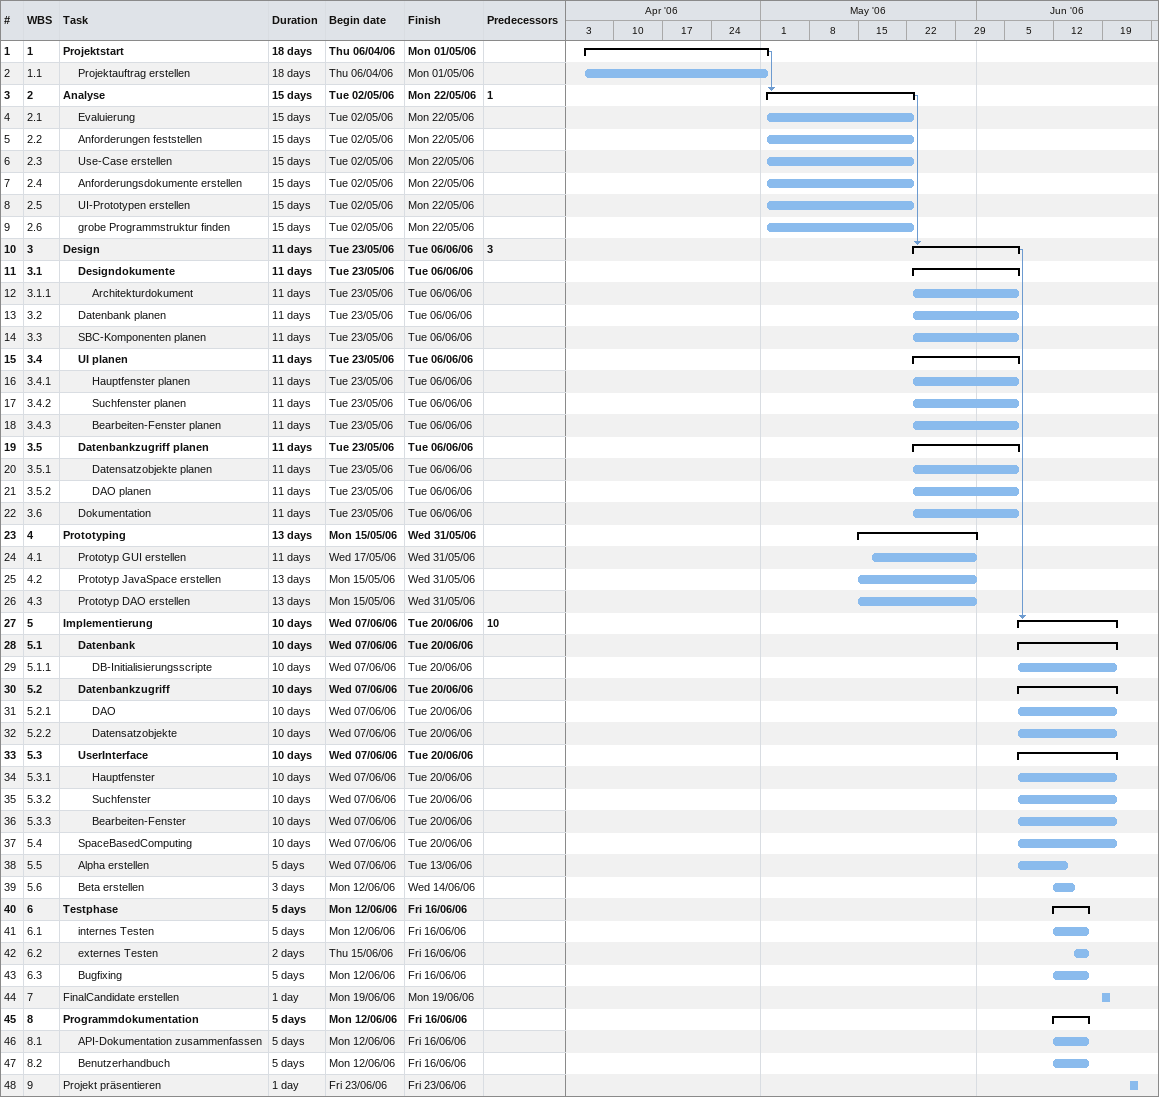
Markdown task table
| ID | WBS | Task | Duration | Start | Finish | Predecessors |
|---|---|---|---|---|---|---|
| 1 | 1 | **Projektstart** | 18d | 2006-04-06 | 2006-05-01 |  |
| 2 | 1.1 | Projektauftrag erstellen | 18d | 2006-04-06 | 2006-05-01 |  |
| 3 | 2 | **Analyse** | 15d | 2006-05-02 | 2006-05-22 | 1 |
| 4 | 2.1 | Evaluierung | 15d | 2006-05-02 | 2006-05-22 |  |
| 5 | 2.2 | Anforderungen feststellen | 15d | 2006-05-02 | 2006-05-22 |  |
| 6 | 2.3 | Use-Case erstellen | 15d | 2006-05-02 | 2006-05-22 |  |
| 7 | 2.4 | Anforderungsdokumente erstellen | 15d | 2006-05-02 | 2006-05-22 |  |
| 8 | 2.5 | UI-Prototypen erstellen | 15d | 2006-05-02 | 2006-05-22 |  |
| 9 | 2.6 | grobe Programmstruktur finden | 15d | 2006-05-02 | 2006-05-22 |  |
| 10 | 3 | **Design** | 11d | 2006-05-23 | 2006-06-06 | 3 |
| 11 | 3.1 | **Designdokumente** | 11d | 2006-05-23 | 2006-06-06 |  |
| 12 | 3.1.1 | Architekturdokument | 11d | 2006-05-23 | 2006-06-06 |  |
| 13 | 3.2 | Datenbank planen | 11d | 2006-05-23 | 2006-06-06 |  |
| 14 | 3.3 | SBC-Komponenten planen | 11d | 2006-05-23 | 2006-06-06 |  |
| 15 | 3.4 | **UI planen** | 11d | 2006-05-23 | 2006-06-06 |  |
| 16 | 3.4.1 | Hauptfenster planen | 11d | 2006-05-23 | 2006-06-06 |  |
| 17 | 3.4.2 | Suchfenster planen | 11d | 2006-05-23 | 2006-06-06 |  |
| 18 | 3.4.3 | Bearbeiten-Fenster planen | 11d | 2006-05-23 | 2006-06-06 |  |
| 19 | 3.5 | **Datenbankzugriff planen** | 11d | 2006-05-23 | 2006-06-06 |  |
| 20 | 3.5.1 | Datensatzobjekte planen | 11d | 2006-05-23 | 2006-06-06 |  |
| 21 | 3.5.2 | DAO planen | 11d | 2006-05-23 | 2006-06-06 |  |
| 22 | 3.6 | Dokumentation | 11d | 2006-05-23 | 2006-06-06 |  |
| 23 | 4 | **Prototyping** | 13d | 2006-05-15 | 2006-05-31 |  |
| 24 | 4.1 | Prototyp GUI erstellen | 11d | 2006-05-17 | 2006-05-31 |  |
| 25 | 4.2 | Prototyp JavaSpace erstellen | 13d | 2006-05-15 | 2006-05-31 |  |
| 26 | 4.3 | Prototyp DAO erstellen | 13d | 2006-05-15 | 2006-05-31 |  |
| 27 | 5 | **Implementierung** | 10d | 2006-06-07 | 2006-06-20 | 10 |
| 28 | 5.1 | **Datenbank** | 10d | 2006-06-07 | 2006-06-20 |  |
| 29 | 5.1.1 | DB-Initialisierungsscripte | 10d | 2006-06-07 | 2006-06-20 |  |
| 30 | 5.2 | **Datenbankzugriff** | 10d | 2006-06-07 | 2006-06-20 |  |
| 31 | 5.2.1 | DAO | 10d | 2006-06-07 | 2006-06-20 |  |
| 32 | 5.2.2 | Datensatzobjekte | 10d | 2006-06-07 | 2006-06-20 |  |
| 33 | 5.3 | **UserInterface** | 10d | 2006-06-07 | 2006-06-20 |  |
| 34 | 5.3.1 | Hauptfenster | 10d | 2006-06-07 | 2006-06-20 |  |
| 35 | 5.3.2 | Suchfenster | 10d | 2006-06-07 | 2006-06-20 |  |
| 36 | 5.3.3 | Bearbeiten-Fenster | 10d | 2006-06-07 | 2006-06-20 |  |
| 37 | 5.4 | SpaceBasedComputing | 10d | 2006-06-07 | 2006-06-20 |  |
| 38 | 5.5 | Alpha erstellen | 5d | 2006-06-07 | 2006-06-13 |  |
| 39 | 5.6 | Beta erstellen | 3d | 2006-06-12 | 2006-06-14 |  |
| 40 | 6 | **Testphase** | 5d | 2006-06-12 | 2006-06-16 |  |
| 41 | 6.1 | internes Testen | 5d | 2006-06-12 | 2006-06-16 |  |
| 42 | 6.2 | externes Testen | 2d | 2006-06-15 | 2006-06-16 |  |
| 43 | 6.3 | Bugfixing | 5d | 2006-06-12 | 2006-06-16 |  |
| 44 | 7 | FinalCandidate erstellen | 1d | 2006-06-19 | 2006-06-19 |  |
| 45 | 8 | **Programmdokumentation** | 5d | 2006-06-12 | 2006-06-16 |  |
| 46 | 8.1 | API-Dokumentation zusammenfassen | 5d | 2006-06-12 | 2006-06-16 |  |
| 47 | 8.2 | Benutzerhandbuch | 5d | 2006-06-12 | 2006-06-16 |  |
| 48 | 9 | Projekt präsentieren | 1d | 2006-06-23 | 2006-06-23 |  |
